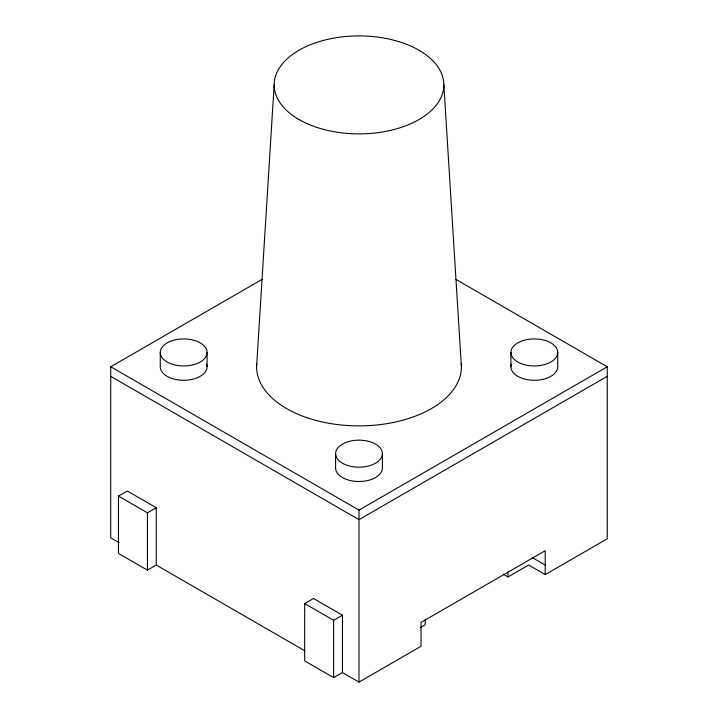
<?xml version="1.0" encoding="UTF-8"?>
<svg xmlns="http://www.w3.org/2000/svg" width="718" height="718" viewBox="0 0 718 718"><rect width="100%" height="100%" fill="white"/><g stroke="black" fill="none" stroke-linecap="round" stroke-linejoin="round"><path stroke-width="1.08" d="M274.15 84.886L256.595 366.772A102.405 59.118 0 0 0 359 425.891A102.405 59.118 0 0 0 461.405 366.772L443.85 84.886M119.017 542.593L110.743 537.818L110.743 366.772L262.025 279.428M156.255 565.048L147.432 570.137L118.47 553.416L118.47 496.084L127.292 490.995L156.255 507.716L156.255 565.048L304.755 650.777M118.47 496.084L147.432 512.805L156.255 507.716M110.743 366.772L359 510.103L607.257 366.772L607.257 538.769L545.195 574.606L528.645 565.048L507.958 576.994L503.13 574.203M607.257 376.331L359 519.661L110.743 376.331M342.45 672.542L333.628 677.639L304.665 660.919L304.665 603.587L313.488 598.489L342.45 615.209L342.45 672.542L359 682.1L421.062 646.272L421.062 622.38L545.195 550.715L545.195 574.606M304.665 603.587L333.628 620.307L342.45 615.209M420.497 627.478L425.2 624.768L425.2 619.463M455.975 279.428L607.257 366.772M532.316 557.617L545.195 565.048M557.733 352.439A23.407 13.516 0 0 1 522.623 364.143A23.407 13.516 0 0 1 522.623 340.736A23.407 13.516 0 0 1 557.733 352.439L557.733 366.772A23.407 13.516 0 0 1 532.029 380.217A23.407 13.516 0 0 1 511.378 364.134M510.92 352.439L510.92 366.772M507.958 571.681L507.958 576.994M382.407 453.659A23.407 13.516 0 0 1 347.297 465.363A23.407 13.516 0 0 1 347.297 441.965A23.407 13.516 0 0 1 382.407 453.659L382.407 468.001A23.407 13.516 0 0 1 359 481.509A23.407 13.516 0 0 1 335.593 468.001L335.593 453.659M359 510.103L359 682.1M333.628 620.307L333.628 677.639M207.08 352.439A23.407 13.516 0 0 1 171.97 364.143A23.407 13.516 0 0 1 171.97 340.736A23.407 13.516 0 0 1 207.08 352.439L207.08 366.772M160.267 352.439L160.267 366.772A23.407 13.516 0 0 0 185.971 380.217A23.407 13.516 0 0 0 206.622 364.134M147.432 512.805L147.432 570.137M256.613 365.677A102.405 59.118 0 0 1 256.757 363.47M461.243 363.47A102.405 59.118 0 0 1 461.387 365.677M299.002 119.52A84.85 48.986 0 0 0 440.96 97.567A84.85 48.986 0 0 0 337.038 37.569A84.85 48.986 0 0 0 299.002 119.52"/></g></svg>
